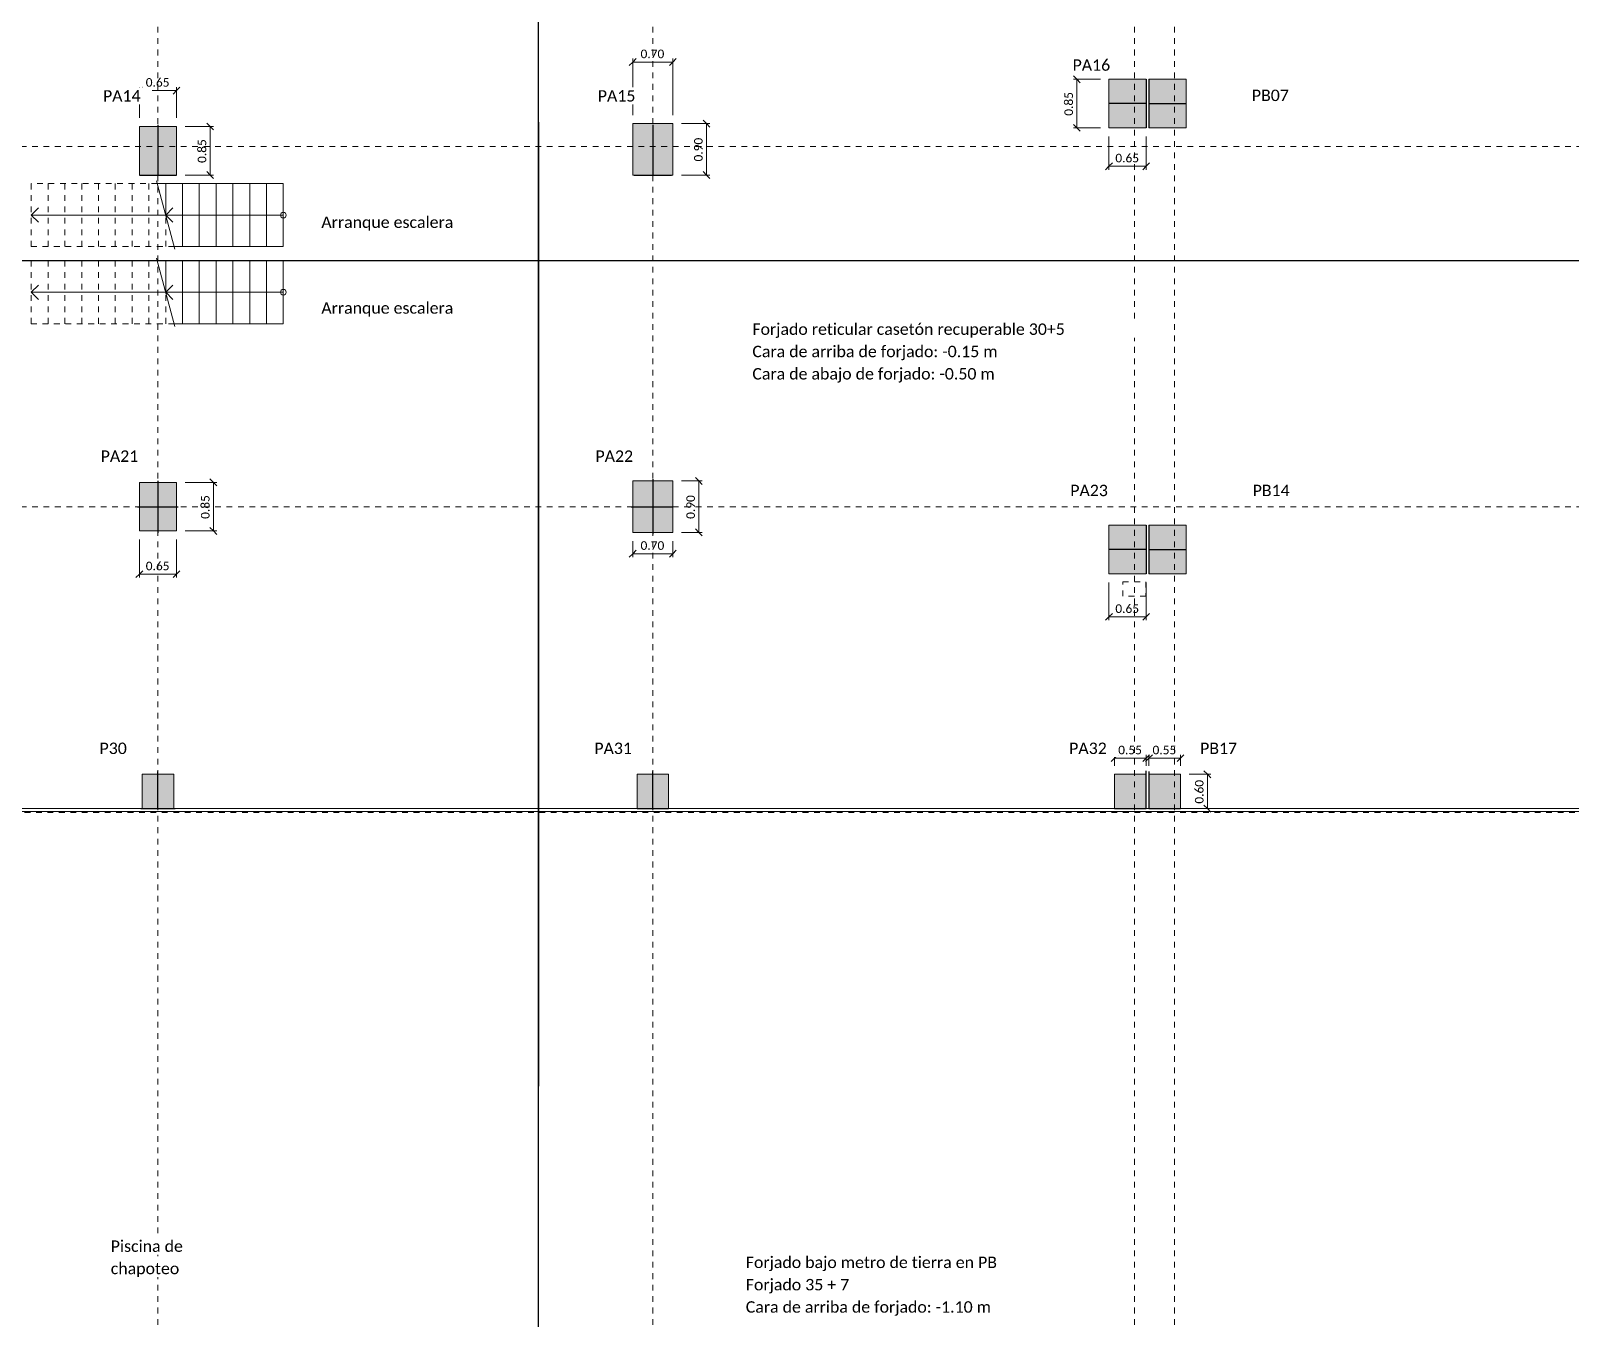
# Model space of a CAD drawing. Header units: millimetres. Extents: x -65 to 53, y -59 to 44.
# Drawn here: x -17.33 to 9.58, y 10.14 to 32.65 of the extents above; entities that cross this region are included whole.
import ezdxf

# ---------------------------------------------------------------- set-up
doc = ezdxf.new("R2010")
doc.units = ezdxf.units.MM
doc.linetypes.add('Trazo general', pattern=[0.001875, 0.00125, -0.000625])
for name, color, linetype, lineweight, true_color in [('0-AR-TXT-1', 1, 'Continuous', 5, 0xff0000), ('0-AR-TXT-2', 5, 'Continuous', 5, 0x0000ff), ('00-AUX-5', 7, 'Continuous', 25, 0xff8000), ('00-AUX-6', 5, 'Trazo general', 5, 0x0000ff), ('1-AR-PILARES-1', 7, 'Continuous', 5, 0xc0c0c0), ('CS-COTAS-1', 7, 'Continuous', 5, 0x544282), ('REJILLA-2', 7, 'Trazo general', 5, 0x008080)]:
    doc.layers.add(name, color=color, linetype=linetype, lineweight=lineweight, true_color=true_color)
for name, color, linetype, lineweight in [('0-AUX', 7, 'Continuous', 5), ('00-AUX-1', 7, 'Trazo general', 5), ('1-AR-ESCALERA', 7, 'Continuous', 5), ('1-AR-ESCALERA-1', 7, 'Trazo general', 5), ('1-AR-PILARES', 7, 'Continuous', 5), ('1-AR-VISTA', 7, 'Continuous', 5), ('CS-COTAS-100', 7, 'Continuous', 5)]:
    doc.layers.add(name, color=color, linetype=linetype, lineweight=lineweight)
doc.layers.add('EJES DE REPLANTEO', color=30, linetype='Continuous')
doc.styles.add('Calibri', font='calibri.ttf', dxfattribs={"height": 0.2})
doc.styles.add('Calibri_1', font='calibri.ttf', dxfattribs={"height": 0.15})
doc.dimstyles.new('AIC_replanteo', dxfattribs={"dimscale": 0.3048, "dimtxt": 0.176602, "dimasz": 0.393701, "dimexe": 0.19685, "dimexo": 0.492126, "dimgap": 0.032808, "dimtad": 1, "dimrnd": 0.01, "dimzin": 0, "dimdsep": 46, "dimtxsty": 'Calibri_1', "dimblk1": 'OBLIQUE', "dimblk2": 'OBLIQUE', "dimsah": 1, "dimcen": 0.09, "dimazin": 0, "dimtfac": 1, "dimtdec": 4, "dimtix": 1, "dimtmove": 0, "dimatfit": 3, "dimfxl": 1, "dimtvp": 1, "dimtolj": 1, "dimtzin": 0, "dimarcsym": 2})

# ---------------------------------------------------------------- blocks, each defined once
blk = doc.blocks.new('DIMBLOCK25-Planta baja - forjado 03- STR')
at = {"layer": 'CS-COTAS-100', "color": 187, "lineweight": 15, "true_color": 0x544282, "transparency": 16777216}
for p, q in [((-15.435, 31.605), (-15.495, 31.545)), ((-15.435, 31.605), (-15.375, 31.665)), ((-14.785, 31.605), (-14.845, 31.545)), ((-14.785, 31.605), (-14.725, 31.665))]:
    blk.add_line(p, q, dxfattribs=at)
at = {"layer": 'CS-COTAS-100', "color": 187, "true_color": 0x544282, "transparency": 16777216}
for p, q in [((-15.435, 31.605), (-15.435, 31.665)), ((-15.435, 31.605), (-14.785, 31.605)), ((-15.435, 31.605), (-15.435, 31.128)), ((-14.785, 31.605), (-14.785, 31.665)), ((-14.785, 31.605), (-14.785, 31.128))]:
    blk.add_line(p, q, dxfattribs=at)
at = {"layer": 'CS-COTAS-100', "color": 0, "transparency": 16777216, "insert": (-15.323, 31.823), "char_height": 0.15, "width": 0.5107, "attachment_point": 1, "line_spacing_factor": 1.158048, "style": 'Calibri_1'}
blk.add_mtext('0.65', dxfattribs=at)
blk = doc.blocks.new('_Oblique')
at = {"color": 0, "linetype": 'ByBlock', "lineweight": -2}
blk.add_line((-0.5, -0.5), (0.5, 0.5), dxfattribs=at)
blk = doc.blocks.new('DIMBLOCK26-Planta baja - forjado 03- STR')
at = {"layer": 'CS-COTAS-100', "color": 187, "true_color": 0x544282, "transparency": 16777216}
for p, q in [((-14.197, 30.978), (-14.635, 30.978)), ((-14.197, 30.978), (-14.197, 30.128)), ((-14.197, 30.978), (-14.137, 30.978)), ((-14.197, 30.128), (-14.635, 30.128)), ((-14.197, 30.128), (-14.137, 30.128))]:
    blk.add_line(p, q, dxfattribs=at)
at = {"layer": 'CS-COTAS-100', "color": 187, "lineweight": 15, "true_color": 0x544282, "transparency": 16777216}
for p, q in [((-14.197, 30.978), (-14.257, 31.038)), ((-14.197, 30.978), (-14.137, 30.918)), ((-14.197, 30.128), (-14.257, 30.188)), ((-14.197, 30.128), (-14.137, 30.068))]:
    blk.add_line(p, q, dxfattribs=at)
at = {"layer": 'CS-COTAS-100', "color": 0, "transparency": 16777216, "insert": (-14.415, 30.34), "char_height": 0.15, "width": 0.5107, "attachment_point": 1, "rotation": 90, "line_spacing_factor": 1.158048, "style": 'Calibri_1'}
blk.add_mtext('0.85', dxfattribs=at)
blk = doc.blocks.new('DIMBLOCK27-Planta baja - forjado 03- STR')
at = {"layer": 'CS-COTAS-100', "color": 187, "true_color": 0x544282, "transparency": 16777216}
for p, q in [((-15.435, 23.148), (-15.435, 23.753)), ((-14.785, 23.148), (-14.785, 23.753)), ((-15.435, 23.148), (-14.785, 23.148)), ((-15.435, 23.148), (-15.435, 23.088)), ((-14.785, 23.148), (-14.785, 23.088))]:
    blk.add_line(p, q, dxfattribs=at)
at = {"layer": 'CS-COTAS-100', "color": 187, "lineweight": 15, "true_color": 0x544282, "transparency": 16777216}
for p, q in [((-15.435, 23.148), (-15.495, 23.088)), ((-15.435, 23.148), (-15.375, 23.208)), ((-14.785, 23.148), (-14.845, 23.088)), ((-14.785, 23.148), (-14.725, 23.208))]:
    blk.add_line(p, q, dxfattribs=at)
at = {"layer": 'CS-COTAS-100', "color": 0, "transparency": 16777216, "insert": (-15.323, 23.366), "char_height": 0.15, "width": 0.5107, "attachment_point": 1, "line_spacing_factor": 1.158048, "style": 'Calibri_1'}
blk.add_mtext('0.65', dxfattribs=at)
blk = doc.blocks.new('DIMBLOCK28-Planta baja - forjado 03- STR')
at = {"layer": 'CS-COTAS-100', "color": 187, "lineweight": 15, "true_color": 0x544282, "transparency": 16777216}
for p, q in [((-14.14, 24.753), (-14.2, 24.813)), ((-14.14, 24.753), (-14.08, 24.693)), ((-14.14, 23.903), (-14.2, 23.963)), ((-14.14, 23.903), (-14.08, 23.843))]:
    blk.add_line(p, q, dxfattribs=at)
at = {"layer": 'CS-COTAS-100', "color": 187, "true_color": 0x544282, "transparency": 16777216}
for p, q in [((-14.14, 24.753), (-14.635, 24.753)), ((-14.14, 23.903), (-14.14, 24.753)), ((-14.14, 24.753), (-14.08, 24.753)), ((-14.14, 23.903), (-14.635, 23.903)), ((-14.14, 23.903), (-14.08, 23.903))]:
    blk.add_line(p, q, dxfattribs=at)
at = {"layer": 'CS-COTAS-100', "color": 0, "transparency": 16777216, "insert": (-14.358, 24.115), "char_height": 0.15, "width": 0.5107, "attachment_point": 1, "rotation": 90, "line_spacing_factor": 1.158048, "style": 'Calibri_1'}
blk.add_mtext('0.85', dxfattribs=at)
blk = doc.blocks.new('DIMBLOCK29-Planta baja - forjado 03- STR')
at = {"layer": 'CS-COTAS-100', "color": 187, "lineweight": 15, "true_color": 0x544282, "transparency": 16777216}
for p, q in [((-6.81, 32.104), (-6.87, 32.044)), ((-6.81, 32.104), (-6.75, 32.164)), ((-6.11, 32.104), (-6.17, 32.044)), ((-6.11, 32.104), (-6.05, 32.164))]:
    blk.add_line(p, q, dxfattribs=at)
at = {"layer": 'CS-COTAS-100', "color": 187, "true_color": 0x544282, "transparency": 16777216}
for p, q in [((-6.81, 32.104), (-6.81, 32.164)), ((-6.81, 32.104), (-6.11, 32.104)), ((-6.81, 32.104), (-6.81, 31.178)), ((-6.11, 32.104), (-6.11, 32.164)), ((-6.11, 32.104), (-6.11, 31.178))]:
    blk.add_line(p, q, dxfattribs=at)
at = {"layer": 'CS-COTAS-100', "color": 0, "transparency": 16777216, "insert": (-6.673, 32.322), "char_height": 0.15, "width": 0.5107, "attachment_point": 1, "line_spacing_factor": 1.158048, "style": 'Calibri_1'}
blk.add_mtext('0.70', dxfattribs=at)
blk = doc.blocks.new('DIMBLOCK30-Planta baja - forjado 03- STR')
at = {"layer": 'CS-COTAS-100', "color": 187, "true_color": 0x544282, "transparency": 16777216}
for p, q in [((-5.52, 31.028), (-5.96, 31.028)), ((-5.52, 31.028), (-5.52, 30.128)), ((-5.52, 31.028), (-5.46, 31.028)), ((-5.52, 30.128), (-5.96, 30.128)), ((-5.52, 30.128), (-5.46, 30.128))]:
    blk.add_line(p, q, dxfattribs=at)
at = {"layer": 'CS-COTAS-100', "color": 187, "lineweight": 15, "true_color": 0x544282, "transparency": 16777216}
for p, q in [((-5.52, 31.028), (-5.58, 31.088)), ((-5.52, 31.028), (-5.46, 30.968)), ((-5.52, 30.128), (-5.58, 30.188)), ((-5.52, 30.128), (-5.46, 30.068))]:
    blk.add_line(p, q, dxfattribs=at)
at = {"layer": 'CS-COTAS-100', "color": 0, "transparency": 16777216, "insert": (-5.738, 30.365), "char_height": 0.15, "width": 0.5107, "attachment_point": 1, "rotation": 90, "line_spacing_factor": 1.158048, "style": 'Calibri_1'}
blk.add_mtext('0.90', dxfattribs=at)
blk = doc.blocks.new('DIMBLOCK31-Planta baja - forjado 03- STR')
at = {"layer": 'CS-COTAS-100', "color": 187, "true_color": 0x544282, "transparency": 16777216}
for p, q in [((-5.655, 24.778), (-5.96, 24.778)), ((-5.655, 24.778), (-5.655, 23.878)), ((-5.655, 24.778), (-5.595, 24.778)), ((-5.655, 23.878), (-5.96, 23.878)), ((-5.655, 23.878), (-5.595, 23.878))]:
    blk.add_line(p, q, dxfattribs=at)
at = {"layer": 'CS-COTAS-100', "color": 187, "lineweight": 15, "true_color": 0x544282, "transparency": 16777216}
for p, q in [((-5.655, 24.778), (-5.715, 24.838)), ((-5.655, 24.778), (-5.595, 24.718)), ((-5.655, 23.878), (-5.715, 23.938)), ((-5.655, 23.878), (-5.595, 23.818))]:
    blk.add_line(p, q, dxfattribs=at)
at = {"layer": 'CS-COTAS-100', "color": 0, "transparency": 16777216, "insert": (-5.873, 24.115), "char_height": 0.15, "width": 0.5107, "attachment_point": 1, "rotation": 90, "line_spacing_factor": 1.158048, "style": 'Calibri_1'}
blk.add_mtext('0.90', dxfattribs=at)
blk = doc.blocks.new('DIMBLOCK32-Planta baja - forjado 03- STR')
at = {"layer": 'CS-COTAS-100', "color": 187, "true_color": 0x544282, "transparency": 16777216}
for p, q in [((-6.81, 23.506), (-6.81, 23.728)), ((-6.11, 23.506), (-6.11, 23.728)), ((-6.81, 23.506), (-6.11, 23.506)), ((-6.81, 23.506), (-6.81, 23.446)), ((-6.11, 23.506), (-6.11, 23.446))]:
    blk.add_line(p, q, dxfattribs=at)
at = {"layer": 'CS-COTAS-100', "color": 187, "lineweight": 15, "true_color": 0x544282, "transparency": 16777216}
for p, q in [((-6.81, 23.506), (-6.87, 23.446)), ((-6.81, 23.506), (-6.75, 23.566)), ((-6.11, 23.506), (-6.17, 23.446)), ((-6.11, 23.506), (-6.05, 23.566))]:
    blk.add_line(p, q, dxfattribs=at)
at = {"layer": 'CS-COTAS-100', "color": 0, "transparency": 16777216, "insert": (-6.673, 23.724), "char_height": 0.15, "width": 0.5107, "attachment_point": 1, "line_spacing_factor": 1.158048, "style": 'Calibri_1'}
blk.add_mtext('0.70', dxfattribs=at)
blk = doc.blocks.new('DIMBLOCK49-Planta baja - forjado 03- STR')
at = {"layer": 'CS-COTAS-100', "color": 187, "lineweight": 15, "true_color": 0x544282, "transparency": 16777216}
for p, q in [((0.954, 31.803), (0.894, 31.863)), ((0.954, 31.803), (1.014, 31.743)), ((0.954, 30.953), (0.894, 31.013)), ((0.954, 30.953), (1.014, 30.893))]:
    blk.add_line(p, q, dxfattribs=at)
at = {"layer": 'CS-COTAS-100', "color": 187, "true_color": 0x544282, "transparency": 16777216}
for p, q in [((0.954, 31.803), (0.894, 31.803)), ((0.954, 31.803), (0.954, 30.953)), ((0.954, 31.803), (1.365, 31.803)), ((0.954, 30.953), (0.894, 30.953)), ((0.954, 30.953), (1.365, 30.953))]:
    blk.add_line(p, q, dxfattribs=at)
at = {"layer": 'CS-COTAS-100', "color": 0, "transparency": 16777216, "insert": (0.736, 31.165), "char_height": 0.15, "width": 0.5107, "attachment_point": 1, "rotation": 90, "line_spacing_factor": 1.158048, "style": 'Calibri_1'}
blk.add_mtext('0.85', dxfattribs=at)
blk = doc.blocks.new('DIMBLOCK50-Planta baja - forjado 03- STR')
at = {"layer": 'CS-COTAS-100', "color": 187, "true_color": 0x544282, "transparency": 16777216}
for p, q in [((1.515, 30.282), (1.515, 30.803)), ((2.165, 30.282), (2.165, 30.803)), ((1.515, 30.282), (2.165, 30.282)), ((1.515, 30.282), (1.515, 30.222)), ((2.165, 30.282), (2.165, 30.222))]:
    blk.add_line(p, q, dxfattribs=at)
at = {"layer": 'CS-COTAS-100', "color": 187, "lineweight": 15, "true_color": 0x544282, "transparency": 16777216}
for p, q in [((1.515, 30.282), (1.455, 30.222)), ((1.515, 30.282), (1.575, 30.342)), ((2.165, 30.282), (2.105, 30.222)), ((2.165, 30.282), (2.225, 30.342))]:
    blk.add_line(p, q, dxfattribs=at)
at = {"layer": 'CS-COTAS-100', "color": 0, "transparency": 16777216, "insert": (1.627, 30.5), "char_height": 0.15, "width": 0.5107, "attachment_point": 1, "line_spacing_factor": 1.158048, "style": 'Calibri_1'}
blk.add_mtext('0.65', dxfattribs=at)
blk = doc.blocks.new('DIMBLOCK51-Planta baja - forjado 03- STR')
at = {"layer": 'CS-COTAS-100', "color": 187, "true_color": 0x544282, "transparency": 16777216}
for p, q in [((1.515, 22.402), (1.515, 23.003)), ((2.165, 22.402), (2.165, 23.003)), ((1.515, 22.402), (2.165, 22.402)), ((1.515, 22.402), (1.515, 22.342)), ((2.165, 22.402), (2.165, 22.342))]:
    blk.add_line(p, q, dxfattribs=at)
at = {"layer": 'CS-COTAS-100', "color": 187, "lineweight": 15, "true_color": 0x544282, "transparency": 16777216}
for p, q in [((1.515, 22.402), (1.455, 22.342)), ((1.515, 22.402), (1.575, 22.462)), ((2.165, 22.402), (2.105, 22.342)), ((2.165, 22.402), (2.225, 22.462))]:
    blk.add_line(p, q, dxfattribs=at)
at = {"layer": 'CS-COTAS-100', "color": 0, "transparency": 16777216, "insert": (1.627, 22.62), "char_height": 0.15, "width": 0.5107, "attachment_point": 1, "line_spacing_factor": 1.158048, "style": 'Calibri_1'}
blk.add_mtext('0.65', dxfattribs=at)
blk = doc.blocks.new('DIMBLOCK64-Planta baja - forjado 03- STR')
at = {"layer": 'CS-COTAS-100', "color": 187, "lineweight": 15, "true_color": 0x544282, "transparency": 16777216}
for p, q in [((2.215, 19.93), (2.155, 19.87)), ((2.215, 19.93), (2.275, 19.99)), ((2.765, 19.93), (2.705, 19.87)), ((2.765, 19.93), (2.825, 19.99))]:
    blk.add_line(p, q, dxfattribs=at)
at = {"layer": 'CS-COTAS-100', "color": 187, "true_color": 0x544282, "transparency": 16777216}
for p, q in [((2.215, 19.93), (2.215, 19.99)), ((2.215, 19.93), (2.765, 19.93)), ((2.215, 19.93), (2.215, 19.798)), ((2.765, 19.93), (2.765, 19.99)), ((2.765, 19.93), (2.765, 19.798))]:
    blk.add_line(p, q, dxfattribs=at)
at = {"layer": 'CS-COTAS-100', "color": 0, "transparency": 16777216, "insert": (2.277, 20.148), "char_height": 0.15, "width": 0.5107, "attachment_point": 1, "line_spacing_factor": 1.158048, "style": 'Calibri_1'}
blk.add_mtext('0.55', dxfattribs=at)
blk = doc.blocks.new('DIMBLOCK65-Planta baja - forjado 03- STR')
at = {"layer": 'CS-COTAS-100', "color": 187, "true_color": 0x544282, "transparency": 16777216}
for p, q in [((3.236, 19.648), (2.915, 19.648)), ((3.236, 19.648), (3.236, 19.048)), ((3.236, 19.648), (3.296, 19.648)), ((3.236, 19.048), (2.915, 19.048)), ((3.236, 19.048), (3.296, 19.048))]:
    blk.add_line(p, q, dxfattribs=at)
at = {"layer": 'CS-COTAS-100', "color": 187, "lineweight": 15, "true_color": 0x544282, "transparency": 16777216}
for p, q in [((3.236, 19.648), (3.176, 19.708)), ((3.236, 19.648), (3.296, 19.588)), ((3.236, 19.048), (3.176, 19.108)), ((3.236, 19.048), (3.296, 18.988))]:
    blk.add_line(p, q, dxfattribs=at)
at = {"layer": 'CS-COTAS-100', "color": 0, "transparency": 16777216, "insert": (3.018, 19.135), "char_height": 0.15, "width": 0.5107, "attachment_point": 1, "rotation": 90, "line_spacing_factor": 1.158048, "style": 'Calibri_1'}
blk.add_mtext('0.60', dxfattribs=at)
blk = doc.blocks.new('DIMBLOCK66-Planta baja - forjado 03- STR')
at = {"layer": 'CS-COTAS-100', "color": 187, "lineweight": 15, "true_color": 0x544282, "transparency": 16777216}
for p, q in [((1.615, 19.93), (1.555, 19.87)), ((1.615, 19.93), (1.675, 19.99)), ((2.165, 19.93), (2.105, 19.87)), ((2.165, 19.93), (2.225, 19.99))]:
    blk.add_line(p, q, dxfattribs=at)
at = {"layer": 'CS-COTAS-100', "color": 187, "true_color": 0x544282, "transparency": 16777216}
for p, q in [((1.615, 19.93), (1.615, 19.99)), ((1.615, 19.93), (2.165, 19.93)), ((1.615, 19.93), (1.615, 19.798)), ((2.165, 19.93), (2.165, 19.99)), ((2.165, 19.93), (2.165, 19.798))]:
    blk.add_line(p, q, dxfattribs=at)
at = {"layer": 'CS-COTAS-100', "color": 0, "transparency": 16777216, "insert": (1.677, 20.148), "char_height": 0.15, "width": 0.5107, "attachment_point": 1, "line_spacing_factor": 1.158048, "style": 'Calibri_1'}
blk.add_mtext('0.55', dxfattribs=at)

msp = doc.modelspace()

# ---------------------------------------------------------------- hatches: boundary and pattern name
at = {"layer": '1-AR-PILARES-1'}
for points in [[(2.16508, 30.95299), (2.16508, 31.80299), (1.51508, 31.80299), (1.51508, 30.95299)], [(2.86508, 30.95299), (2.86508, 31.80299), (2.21508, 31.80299), (2.21508, 30.95299)], [(-14.78492, 30.12799), (-14.78492, 30.97799), (-15.43492, 30.97799), (-15.43492, 30.12799)], [(-6.80992, 30.12799), (-6.10992, 30.12799), (-6.10992, 31.02799), (-6.80992, 31.02799)], [(-6.80992, 23.87799), (-6.10992, 23.87799), (-6.10992, 24.77799), (-6.80992, 24.77799)], [(-14.78492, 23.90299), (-14.78492, 24.75299), (-15.43492, 24.75299), (-15.43492, 23.90299)], [(2.16508, 23.15299), (2.16508, 24.00299), (1.51508, 24.00299), (1.51508, 23.15299)], [(2.86508, 23.15299), (2.86508, 24.00299), (2.21508, 24.00299), (2.21508, 23.15299)], [(-15.38492, 19.04799), (-14.83492, 19.04799), (-14.83492, 19.64799), (-15.38492, 19.64799)], [(-6.18492, 19.04799), (-6.18492, 19.64799), (-6.73492, 19.64799), (-6.73492, 19.04799)], [(2.16508, 19.04799), (2.16508, 19.64799), (1.61508, 19.64799), (1.61508, 19.04799)], [(2.76508, 19.04799), (2.76508, 19.64799), (2.21508, 19.64799), (2.21508, 19.04799)]]:
    msp.add_hatch(color=256, dxfattribs=at).paths.add_polyline_path(points)

# ---------------------------------------------------------------- linework, layer by layer
at = {"layer": '0-AUX'}
for p, q in [((-17.32452, 29.42799), (-17.19952, 29.55299)), ((-14.97452, 29.42799), (-17.32452, 29.42799)), ((-17.32452, 29.42799), (-17.19952, 29.30299)), ((-14.97452, 29.42799), (-14.84952, 29.55299)), ((-14.68077, 29.42799), (-14.97452, 29.42799)), ((-14.97452, 29.42799), (-14.84952, 29.30299)), ((-14.38702, 29.42799), (-14.68077, 29.42799)), ((-14.09327, 29.42799), (-14.38702, 29.42799)), ((-13.79952, 29.42799), (-14.09327, 29.42799)), ((-13.50577, 29.42799), (-13.79952, 29.42799)), ((-13.21202, 29.42799), (-13.50577, 29.42799)), ((-12.91827, 29.42799), (-13.21202, 29.42799)), ((-17.32452, 28.07799), (-17.19952, 28.20299)), ((-14.97452, 28.07799), (-17.32452, 28.07799)), ((-17.32452, 28.07799), (-17.19952, 27.95299)), ((-14.97452, 28.07799), (-14.84952, 28.20299)), ((-14.68077, 28.07799), (-14.97452, 28.07799)), ((-14.97452, 28.07799), (-14.84952, 27.95299)), ((-14.38702, 28.07799), (-14.68077, 28.07799)), ((-14.09327, 28.07799), (-14.38702, 28.07799)), ((-13.79952, 28.07799), (-14.09327, 28.07799)), ((-13.50577, 28.07799), (-13.79952, 28.07799)), ((-13.21202, 28.07799), (-13.50577, 28.07799)), ((-12.91827, 28.07799), (-13.21202, 28.07799))]:
    msp.add_line(p, q, dxfattribs=at)
for centre in [(-12.91827, 29.42799), (-12.91827, 28.07799)]:
    msp.add_circle(centre, 0.05, dxfattribs=at)
at = {"layer": '00-AUX-1'}
for p, q in [((1.75951, 23.01517), (2.15951, 23.01517)), ((1.75951, 22.76517), (1.75951, 23.01517)), ((2.15951, 23.01517), (2.15951, 22.76517)), ((2.15951, 22.76517), (1.75951, 22.76517))]:
    msp.add_line(p, q, dxfattribs=at)
at = {"layer": '00-AUX-5'}
for p, q in [((2.16508, 31.80299), (2.16508, 30.95299)), ((2.21508, 31.80299), (2.21508, 30.95299)), ((2.16508, 31.37799), (1.51508, 31.37799)), ((2.21508, 31.37799), (2.86508, 31.37799)), ((-15.10992, 31.00799), (-15.10992, 30.12799)), ((-6.45992, 31.00799), (-6.45992, 30.12799)), ((-15.43492, 30.12799), (-14.78492, 30.12799)), ((-6.78492, 30.12799), (-6.13492, 30.12799)), ((-15.10992, 24.78299), (-15.10992, 23.87299)), ((-6.45992, 24.80799), (-6.45992, 23.84799)), ((-15.46492, 24.32799), (-14.75492, 24.32799)), ((-6.83992, 24.32799), (-6.10992, 24.32799)), ((2.16508, 24.00299), (2.16508, 23.15299)), ((2.21508, 24.00299), (2.21508, 23.15299)), ((2.16508, 23.57799), (1.51508, 23.57799)), ((2.21508, 23.57799), (2.86508, 23.57799)), ((-15.10992, 19.04799), (-15.10992, 19.69799)), ((-6.45992, 19.04799), (-6.45992, 19.69799)), ((2.16508, 19.04799), (2.16508, 19.70799)), ((2.21508, 19.69799), (2.21508, 19.04799)), ((-15.40992, 19.04799), (-14.80992, 19.04799)), ((-6.73492, 19.04799), (-6.18492, 19.04799)), ((1.61508, 19.04799), (2.16508, 19.04799)), ((2.21508, 19.04799), (2.76508, 19.04799))]:
    msp.add_line(p, q, dxfattribs=at)
at = {"layer": '00-AUX-6'}
for p, q in [((26.26008, 19.04799), (-46.93992, 19.04799)), ((26.26008, 18.97799), (-46.93992, 18.97799))]:
    msp.add_line(p, q, dxfattribs=at)
at = {"layer": '1-AR-ESCALERA'}
for p, q in [((-15.13483, 30.02628), (-14.81421, 28.82969)), ((-12.91827, 29.97799), (-15.12189, 29.97799)), ((-14.97452, 29.42799), (-14.97452, 29.97799)), ((-14.68077, 28.87799), (-14.68077, 29.97799)), ((-14.38702, 28.87799), (-14.38702, 29.97799)), ((-14.09327, 28.87799), (-14.09327, 29.97799)), ((-13.79952, 28.87799), (-13.79952, 29.97799)), ((-13.50577, 28.87799), (-13.50577, 29.97799)), ((-13.21202, 28.87799), (-13.21202, 29.97799)), ((-12.91827, 28.87799), (-12.91827, 29.97799)), ((-12.91827, 28.87799), (-12.91827, 29.97799)), ((-12.91827, 28.87799), (-14.82715, 28.87799)), ((-15.13483, 28.67628), (-14.81421, 27.47969)), ((-12.91827, 28.62799), (-15.12189, 28.62799)), ((-14.97452, 28.07799), (-14.97452, 28.62799)), ((-14.68077, 27.52799), (-14.68077, 28.62799)), ((-14.38702, 27.52799), (-14.38702, 28.62799)), ((-14.09327, 27.52799), (-14.09327, 28.62799)), ((-13.79952, 27.52799), (-13.79952, 28.62799)), ((-13.50577, 27.52799), (-13.50577, 28.62799)), ((-13.21202, 27.52799), (-13.21202, 28.62799)), ((-12.91827, 27.52799), (-12.91827, 28.62799)), ((-12.91827, 27.52799), (-12.91827, 28.62799)), ((-12.91827, 27.52799), (-14.82715, 27.52799))]:
    msp.add_line(p, q, dxfattribs=at)
at = {"layer": '1-AR-ESCALERA-1'}
for p, q in [((-17.32452, 28.87799), (-17.32452, 29.97799)), ((-15.12189, 29.97799), (-17.32452, 29.97799)), ((-17.03077, 28.87799), (-17.03077, 29.97799)), ((-16.73702, 28.87799), (-16.73702, 29.97799)), ((-16.44327, 28.87799), (-16.44327, 29.97799)), ((-16.14952, 28.87799), (-16.14952, 29.97799)), ((-15.85577, 28.87799), (-15.85577, 29.97799)), ((-15.56202, 28.87799), (-15.56202, 29.97799)), ((-15.26827, 28.87799), (-15.26827, 29.97799)), ((-14.97452, 28.87799), (-14.97452, 29.42799)), ((-14.82715, 28.87799), (-17.32452, 28.87799)), ((-17.32452, 27.52799), (-17.32452, 28.62799)), ((-15.12189, 28.62799), (-17.32452, 28.62799)), ((-17.03077, 27.52799), (-17.03077, 28.62799)), ((-16.73702, 27.52799), (-16.73702, 28.62799)), ((-16.44327, 27.52799), (-16.44327, 28.62799)), ((-16.14952, 27.52799), (-16.14952, 28.62799)), ((-15.85577, 27.52799), (-15.85577, 28.62799)), ((-15.56202, 27.52799), (-15.56202, 28.62799)), ((-15.26827, 27.52799), (-15.26827, 28.62799)), ((-14.97452, 27.52799), (-14.97452, 28.07799)), ((-14.82715, 27.52799), (-17.32452, 27.52799))]:
    msp.add_line(p, q, dxfattribs=at)
at = {"layer": '1-AR-PILARES'}
for p, q in [((1.51508, 31.80299), (1.51508, 30.95299)), ((2.16508, 31.80299), (1.51508, 31.80299)), ((2.16508, 30.95299), (2.16508, 31.80299)), ((2.21508, 31.80299), (2.21508, 30.95299)), ((2.86508, 31.80299), (2.21508, 31.80299)), ((2.86508, 30.95299), (2.86508, 31.80299)), ((-15.43492, 30.97799), (-15.43492, 30.12799)), ((-14.78492, 30.97799), (-15.43492, 30.97799)), ((-14.78492, 30.12799), (-14.78492, 30.97799)), ((-6.80992, 31.02799), (-6.80992, 30.12799)), ((-6.10992, 31.02799), (-6.80992, 31.02799)), ((-6.10992, 30.12799), (-6.10992, 31.02799)), ((1.51508, 30.95299), (2.16508, 30.95299)), ((2.21508, 30.95299), (2.86508, 30.95299)), ((-15.43492, 30.12799), (-14.78492, 30.12799)), ((-6.80992, 30.12799), (-6.10992, 30.12799)), ((-6.80992, 24.77799), (-6.80992, 23.87799)), ((-6.10992, 24.77799), (-6.80992, 24.77799)), ((-6.10992, 23.87799), (-6.10992, 24.77799)), ((-15.43492, 24.75299), (-15.43492, 23.90299)), ((-14.78492, 24.75299), (-15.43492, 24.75299)), ((-14.78492, 23.90299), (-14.78492, 24.75299)), ((1.51508, 24.00299), (1.51508, 23.15299)), ((2.16508, 24.00299), (1.51508, 24.00299)), ((2.16508, 23.15299), (2.16508, 24.00299)), ((2.21508, 24.00299), (2.21508, 23.15299)), ((2.86508, 24.00299), (2.21508, 24.00299)), ((2.86508, 23.15299), (2.86508, 24.00299)), ((-15.43492, 23.90299), (-14.78492, 23.90299)), ((-6.80992, 23.87799), (-6.10992, 23.87799)), ((1.51508, 23.15299), (2.16508, 23.15299)), ((2.21508, 23.15299), (2.86508, 23.15299)), ((-14.83492, 19.64799), (-15.38492, 19.64799)), ((-15.38492, 19.64799), (-15.38492, 19.04799)), ((-14.83492, 19.04799), (-14.83492, 19.64799)), ((-6.18492, 19.64799), (-6.73492, 19.64799)), ((-6.73492, 19.64799), (-6.73492, 19.04799)), ((-6.18492, 19.04799), (-6.18492, 19.64799)), ((2.16508, 19.64799), (1.61508, 19.64799)), ((1.61508, 19.64799), (1.61508, 19.04799)), ((2.16508, 19.04799), (2.16508, 19.64799)), ((2.76508, 19.64799), (2.21508, 19.64799)), ((2.21508, 19.64799), (2.21508, 19.04799)), ((2.76508, 19.04799), (2.76508, 19.64799)), ((-15.38492, 19.04799), (-14.83492, 19.04799)), ((-6.73492, 19.04799), (-6.18492, 19.04799)), ((1.61508, 19.04799), (2.16508, 19.04799)), ((2.21508, 19.04799), (2.76508, 19.04799))]:
    msp.add_line(p, q, dxfattribs=at)
at = {"layer": '1-AR-VISTA'}
for p, q in [((-45.75716, 18.99799), (23.16008, 18.99799)), ((-15.38492, 19.04799), (-20.88492, 19.04799)), ((-6.73492, 19.04799), (-14.83492, 19.04799)), ((1.61508, 19.04799), (-6.18492, 19.04799)), ((2.21508, 19.04799), (2.16508, 19.04799)), ((10.56508, 19.04799), (2.76508, 19.04799))]:
    msp.add_line(p, q, dxfattribs=at)
at = {"layer": 'EJES DE REPLANTEO'}
for p, q in [((-8.45992, -54.95395), (-8.45992, 40.43941)), ((-8.45992, 28.62799), (-8.45992, 31.05136)), ((-8.45992, 31.05136), (-8.45992, 14.19202)), ((46.39647, 28.62799), (-61.83797, 28.62799)), ((-6.45992, 28.62799), (-8.45992, 28.62799))]:
    msp.add_line(p, q, dxfattribs=at)
at = {"layer": 'REJILLA-2'}
for p, q in [((-15.10992, -55.77901), (-15.10992, 40.60006)), ((-6.45992, -55.77901), (-6.45992, 40.60006)), ((1.96008, -55.77901), (1.96008, 40.60006)), ((2.66008, -55.77901), (2.66008, 40.60006)), ((-61.70992, 30.62799), (48.77676, 30.62799)), ((-61.70992, 24.32799), (48.77676, 24.32799)), ((-61.70992, 19.04799), (48.77676, 19.04799))]:
    msp.add_line(p, q, dxfattribs=at)

# ---------------------------------------------------------------- texts
at = {"layer": '0-AR-TXT-1', "insert": (-4.83354, 11.21314), "char_height": 0.2, "width": 5.4113906, "attachment_point": 1, "style": 'Calibri', "bg_fill": 3, "box_fill_scale": 1.25, "bg_fill_color": 256, "bg_fill_true_color": 13158600, "bg_fill_transparency": 0}
msp.add_mtext('Forjado bajo metro de tierra en PB', dxfattribs=at)
at = {"layer": '0-AR-TXT-2', "char_height": 0.2, "attachment_point": 1, "style": 'Calibri', "bg_fill": 3, "box_fill_scale": 1.25, "bg_fill_color": 256, "bg_fill_true_color": 13158600, "bg_fill_transparency": 0}
for s, insert, width in [('PB07', (4.01323, 31.62184), 0.7936706), ('Arranque escalera', (-12.25359, 29.40297), 2.8540075), ('Arranque escalera', (-12.25359, 27.90297), 2.8540075), ('PA21', (-16.11086, 25.3123), 0.8097044), ('PA22', (-7.46086, 25.3123), 0.8097044), ('P30', (-16.13086, 20.2023), 0.5852319), ('PA31', (-7.48086, 20.2023), 0.8097044), ('PB17', (3.10821, 20.2023), 0.7936706)]:
    msp.add_mtext(s, dxfattribs=dict(at, insert=insert, width=width))

# ---------------------------------------------------------------- dimensions: what is measured, and where the dimension line sits
at = {"layer": 'CS-COTAS-1'}
for base, p1, p2, override, picture, middle in [((-6.10992, 32.10371), (-6.80992, 31.02799), (-6.10992, 31.02799), {"dimpost": '<>', "dimfxl": 0.7}, 'DIMBLOCK29-Planta baja - forjado 03- STR', (-6.45992, 32.19056)), ((-14.78492, 31.60549), (-15.43492, 30.97799), (-14.78492, 30.97799), {"dimpost": '<>', "dimfxl": 0.65}, 'DIMBLOCK25-Planta baja - forjado 03- STR', (-15.10992, 31.69234)), ((2.16508, 30.28172), (1.51508, 30.95299), (2.16508, 30.95299), {"dimpost": '<>', "dimfxl": 0.65}, 'DIMBLOCK50-Planta baja - forjado 03- STR', (1.84008, 30.36856)), ((-14.78492, 23.14768), (-15.43492, 23.90299), (-14.78492, 23.90299), {"dimpost": '<>', "dimfxl": 0.65}, 'DIMBLOCK27-Planta baja - forjado 03- STR', (-15.10992, 23.23453)), ((-6.10992, 23.50619), (-6.80992, 23.87799), (-6.10992, 23.87799), {"dimpost": '<>', "dimfxl": 0.7}, 'DIMBLOCK32-Planta baja - forjado 03- STR', (-6.45992, 23.59303)), ((2.16508, 22.40236), (1.51508, 23.15299), (2.16508, 23.15299), {"dimpost": '<>', "dimfxl": 0.65}, 'DIMBLOCK51-Planta baja - forjado 03- STR', (1.84008, 22.48921)), ((2.16508, 19.92982), (1.61508, 19.64799), (2.16508, 19.64799), {"dimpost": '<>', "dimfxl": 0.55}, 'DIMBLOCK66-Planta baja - forjado 03- STR', (1.89008, 20.01666)), ((2.76508, 19.92982), (2.21508, 19.64799), (2.76508, 19.64799), {"dimpost": '<>', "dimfxl": 0.55}, 'DIMBLOCK64-Planta baja - forjado 03- STR', (2.49008, 20.01666))]:
    dim = msp.add_linear_dim(base=base, p1=p1, p2=p2, dimstyle='AIC_replanteo', override=override, dxfattribs=at)
    dim.commit()
    dim.dimension.update_dxf_attribs({"geometry": picture, "text_midpoint": middle})
for base, p1, p2, override, picture, middle in [((0.9544, 30.95299), (1.51508, 31.80299), (1.51508, 30.95299), {"dimpost": '<>', "dimfxl": 0.85}, 'DIMBLOCK49-Planta baja - forjado 03- STR', (0.86755, 31.37799)), ((-14.19724, 30.12799), (-14.78492, 30.97799), (-14.78492, 30.12799), {"dimpost": '<>', "dimfxl": 0.85}, 'DIMBLOCK26-Planta baja - forjado 03- STR', (-14.28408, 30.55299)), ((-5.52029, 30.12799), (-6.10992, 31.02799), (-6.10992, 30.12799), {"dimpost": '<>', "dimfxl": 0.9}, 'DIMBLOCK30-Planta baja - forjado 03- STR', (-5.60713, 30.57799)), ((-14.13975, 24.75299), (-14.78492, 23.90299), (-14.78492, 24.75299), {"dimpost": '<>', "dimfxl": 0.85}, 'DIMBLOCK28-Planta baja - forjado 03- STR', (-14.2266, 24.32799)), ((-5.65487, 23.87799), (-6.10992, 24.77799), (-6.10992, 23.87799), {"dimpost": '<>', "dimfxl": 0.9}, 'DIMBLOCK31-Planta baja - forjado 03- STR', (-5.74172, 24.32799)), ((3.23576, 19.04799), (2.76508, 19.64799), (2.76508, 19.04799), {"dimpost": '<>', "dimfxl": 0.6}, 'DIMBLOCK65-Planta baja - forjado 03- STR', (3.14891, 19.34799))]:
    dim = msp.add_linear_dim(base=base, p1=p1, p2=p2, angle=90, dimstyle='AIC_replanteo', override=override, dxfattribs=at)
    dim.commit()
    dim.dimension.update_dxf_attribs({"geometry": picture, "text_midpoint": middle})

# ---------------------------------------------------------------- next in the draw order: texts
at = {"layer": '0-AR-TXT-1', "char_height": 0.2, "attachment_point": 1, "style": 'Calibri', "bg_fill": 3, "box_fill_scale": 1.25, "bg_fill_color": 256, "bg_fill_true_color": 13158600, "bg_fill_transparency": 0}
for s, insert, width in [('Forjado reticular casetón recuperable 30+5', (-4.71824, 27.53278), 6.7261581), ('Forjado 35 + 7', (-4.83354, 10.82288), 2.2206744)]:
    msp.add_mtext(s, dxfattribs=dict(at, insert=insert, width=width))
at = {"layer": '0-AR-TXT-2', "char_height": 0.2, "attachment_point": 1, "style": 'Calibri', "bg_fill": 3, "box_fill_scale": 1.25, "bg_fill_color": 256, "bg_fill_true_color": 13158600, "bg_fill_transparency": 0}
for s, insert, width in [('PA16', (0.87914, 32.1523), 0.8097044), ('PA14', (-16.07086, 31.6123), 0.8097044), ('PA15', (-7.42086, 31.6123), 0.8097044), ('PA23', (0.83914, 24.7123), 0.8097044), ('PB14', (4.02779, 24.7123), 0.7936706), ('PA32', (0.81914, 20.2023), 0.8097044), ('Piscina de ', (-15.93458, 11.49588), 1.6434594)]:
    msp.add_mtext(s, dxfattribs=dict(at, insert=insert, width=width))

# ---------------------------------------------------------------- next in the draw order: texts
at = {"layer": '0-AR-TXT-1', "char_height": 0.2, "attachment_point": 1, "style": 'Calibri', "bg_fill": 3, "box_fill_scale": 1.25, "bg_fill_color": 256, "bg_fill_true_color": 13158600, "bg_fill_transparency": 0}
for s, insert, width in [('Cara de arriba de forjado: -0.15 m', (-4.71824, 27.14252), 5.2911375), ('Cara de arriba de forjado: -1.10 m ', (-4.83354, 10.43262), 5.3793231)]:
    msp.add_mtext(s, dxfattribs=dict(at, insert=insert, width=width))
at = {"layer": '0-AR-TXT-2', "insert": (-15.93458, 11.10562), "char_height": 0.2, "width": 1.4670881, "attachment_point": 1, "style": 'Calibri', "bg_fill": 3, "box_fill_scale": 1.25, "bg_fill_color": 256, "bg_fill_true_color": 13158600, "bg_fill_transparency": 0}
msp.add_mtext('chapoteo', dxfattribs=at)

# ---------------------------------------------------------------- next in the draw order: texts
at = {"layer": '0-AR-TXT-1', "insert": (-4.71824, 26.75226), "char_height": 0.2, "width": 5.3071712, "attachment_point": 1, "style": 'Calibri', "bg_fill": 3, "box_fill_scale": 1.25, "bg_fill_color": 256, "bg_fill_true_color": 13158600, "bg_fill_transparency": 0}
msp.add_mtext('Cara de abajo de forjado: -0.50 m ', dxfattribs=at)

doc.saveas('drawing.dxf')
